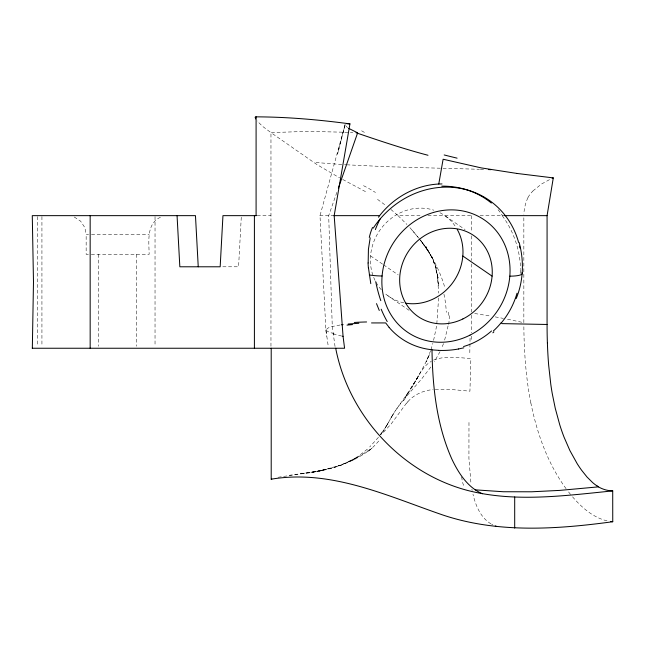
<?xml version="1.0" encoding="UTF-8"?>
<svg xmlns="http://www.w3.org/2000/svg" width="645" height="645" viewBox="0 0 645 645"><rect width="100%" height="100%" fill="white"/><g stroke="black" fill="none" stroke-linecap="round" stroke-linejoin="round"><path stroke-width="0.48" stroke-dasharray="3.23 2.42" d="M270.964 346.236L270.964 132.62L262.588 126.356L257.121 120.97M471.406 315.228L471.301 332.852M523.845 322.702L523.845 215.648M438.616 297.958L436.681 325.677L433.158 342.422M471.261 336.19L471.197 341.173M520.757 273.407L520.757 269.57M468.979 422.459L468.923 458.41L470.987 483.726M241.27 217.252L238.577 266.788L221.775 266.788M448.057 325.935L444.349 341.302M340.068 324.983C335.811 326.459 327.797 325.677 325.951 330.587M91.292 254.332L149.148 254.332C148.971 241.407 146.157 223.146 161.089 216.978M345.131 124.259L337.545 154.187L345.002 124.977L347.558 127.629M345.011 125.009L319.993 215.648L325.902 329.942L328.265 346.389M430.933 349.719L432.876 343.334M336.859 192.371L328.692 215.648L332.272 326.539L335.069 346.736M443.518 343.6L441.365 348.792M430.658 350.638L426.135 361.845L429.699 354.153L424.208 365.546L415.896 380.324C420.137 373.415 423.862 365.368 431.32 361.353M440.011 351.67L434.262 361.877M527.965 197.733L527.159 199.458A32.581 11.352 90 0 0 525.095 205.723L524.071 211.383A14.416 5.023 90 0 0 523.869 214.172M388.322 422.701L390.636 418.557M389.967 419.758L391.539 416.968M418.621 375.753L411.067 389.016L403.391 400.198M388.427 422.507L387.161 424.749M387.895 423.459L386.436 425.99M391.088 417.758L392.337 415.59M391.66 416.767L394.288 412.357M387.056 424.934L382.316 432.118M392.458 415.396L397.239 407.922L402.174 401.658M386.331 426.16L384.347 429.312M417.92 376.946L405.907 396.119L408.753 391.692L394.409 412.171M410.583 388.693L415.461 381.026L413.284 384.404M430.852 366.989L421.628 378.954L404.955 398.126M380.3 434.794L382.848 431.416M380.324 434.641L382.138 432.344M378.438 437.334L369.714 446.969M403.19 400.44L402.375 401.416M406.463 403.198L391.289 423.789L381.534 434.407M407.825 401.682C414.211 394.45 423.555 390.459 433.053 389.58M532.883 190.984L541.365 184.123L550.733 178.963M367.36 449.162L359.144 455.668L351.09 460.578M433.65 360.071C445.518 355.468 458.539 357.636 470.866 358.628L469.931 391.176L449.154 389.314L435.198 389.378M278.06 477.276L315.873 471.56L289.355 475.292M257.178 215.648L270.964 215.648M319.767 215.648L333.078 215.648M390.87 209.423L398.03 215.648L421.459 215.648M427.925 215.648L472.978 215.648M480.138 215.648L504.511 215.648M74.215 216.978L80.625 221.187L84.834 227.588L86.156 234.546L88.559 234.546M91.469 234.546L149.148 234.546M88.373 254.332L86.156 254.332L86.156 234.546M440.317 168.216L387.919 166.749L347.228 164.838M443.01 168.289L479.445 169.272M480.34 169.296L483.919 169.417M347.994 132.298L306.988 131.378L270.964 132.62L316.905 164.548L339.657 177.891M350.404 132.419L352.815 132.548M344.486 164.677L345.857 164.757M341.745 164.499L313.639 162.355M474.688 313.51L491.095 316.163M495.199 316.889L503.398 318.412M341.737 336.069L331.449 333.699M507.494 319.211L523.031 322.516M607.018 520.846C593.005 517.492 581.734 507.502 572.558 496.844M342.721 179.463L365.651 191.702M492.877 524.917L491.724 524.304M490.998 523.885C480.557 517.629 475.655 505.551 472.97 494.215M445.566 216.196L465.077 229.612M370.553 255.88L382.751 264.265M383.565 264.829L398.199 274.891M387.798 295.692L409.752 310.785M377.519 199.353L385.444 205.231M398.03 215.648L406.947 224.492M409.881 227.612L418.879 238.142M412.211 230.184L419.847 239.529M570.567 494.465L568.076 491.313M419.387 238.803C430.9 253.404 439.946 270.142 444.969 288.097M420.459 240.319L425.345 246.68L432.448 258.331L426.006 246.704L432.11 258L436.907 269.537L431.779 256.581L435.504 267.377L438.132 278.076L435.198 265.99L437.415 276.27L438.689 286.178L437.254 274.431L438.673 293.104M566.1 488.692C547.645 463.489 537.027 433.392 530.867 402.996M435.198 265.99L435.504 267.377M471.898 489.152L472.148 490.45M325.902 329.942L326.636 336.182M448.751 312.164L448.791 315.631M471.406 215.648L471.406 231.361M471.406 235.844L471.406 260.532M471.406 263.902L471.406 312.051M155.034 216.575L155.034 346.405M136.555 254.332L136.555 346.244M98.758 254.332L98.758 346.244M41.933 216.575L41.933 346.405M37.604 216.575L37.604 346.405M502.318 215.785A92.912 90.477 87.8 0 1 520.596 269.57M498.021 209.681A86.059 76.021 -29.3 0 1 502.471 215.664M334.134 333.65A219.897 15.657 0.1 0 1 326.507 330.587M405.213 398.537A38.66 26.203 -88.1 0 1 403.399 400.835M384.517 429.651A54.285 31.799 -85.5 0 1 382.993 431.755M449.275 315.639A55.946 39.079 89.8 0 1 448.533 326.072M443.945 294.201A73.353 49.778 90 0 1 446.276 312.382M363.498 185.671A196.983 69.966 59.3 0 1 375.471 192.492M378.696 441.067A116.85 54.962 -76.9 0 1 367.497 452.04M463.787 485.346A186.986 11.65 -85.5 0 1 461.506 475.115M406.608 403.214A198.007 71.563 0.2 0 1 407.979 401.698M470.052 338.198A159.355 9.82 -89.7 0 1 469.778 353.879M530.867 403.004A144.827 50.463 90 0 1 527.167 379.937L526.247 371.867A157.573 54.914 90 0 1 524.982 357.024L524.369 346.099A184.212 64.194 90 0 1 523.853 324.798M364.425 132.394A222.307 12.561 22.4 0 1 361.103 130.508M527.924 197.564A64.677 22.535 90 0 1 532.899 191.113M439.963 212.737A49.133 44.892 -55.5 0 1 456.112 227.54M403.77 302.819A49.133 44.892 -55.5 0 1 384.396 292.886M381.268 289.71A49.133 44.892 -55.5 0 1 379.155 231.297A49.133 44.892 -55.5 0 1 433.883 210.206M371.939 448.243C351.332 464.529 325.62 471.463 299.981 473.962L323.887 469.882L312.196 472.325L333.094 467.609L318.969 471.173L342.64 464.585L333.981 467.569L353.436 459.95L371.939 448.243M357.12 457.418L342.269 464.666L357.12 457.418M422.951 243.512L420.927 240.795L428.748 252.058L422.951 243.512"/><path stroke-width="0.97" d="M254.404 215.648L254.404 348.244M256.089 215.648L256.089 116.85L255.589 116.753L255.138 117.309L255.702 118.906M612.194 490.885L612.71 490.901L612.75 521.724C556.369 529.4 497.521 533.383 442.68 514.952C387.581 496.029 331.062 469.084 271.206 479.195L271.206 348.244M32.331 348.244L33.484 281.946L32.282 215.648L195.467 215.648L198.241 266.788M547.387 343.003L547.307 340.447A191.081 66.588 -90 0 1 547.073 325.677L547.073 215.648L553.289 177.899L516.992 173.449M346.663 123.703L349.937 123.88L334.175 215.648L343.059 336.303L344.583 348.244L32.25 348.244M378.47 217.22C392.37 198.217 415.082 185.131 438.769 184.019L443.115 159.234L481.186 167.885L516.895 173.432M370.182 237.876L368.424 249.268L368.166 262.967M338.375 188.058L357.636 132.83L348.631 128.331M516.202 298.554C523.514 280.873 524.167 260.862 519.136 242.48M493.909 331.909L492.853 332.828M552.168 178.351L553.289 177.899M271.206 479.195L271.779 479.001M463.828 347.816L458.506 348.977M341.544 324.774L343.092 324.572M612.75 490.901C565.093 495.618 515.726 502.552 468.56 490.692C401.948 473.583 348.671 415.614 335.698 348.244M348.179 324.016L358.846 323.29M438.769 184.019L441.994 183.946M371.512 322.935L385.686 322.927L389.128 327.37M256.162 215.648L222.952 215.648L220.171 266.788L179.834 266.788L177.061 215.648M333.731 215.648L379.365 215.648M504.511 215.648L547.073 215.648M256.089 116.85C287.291 116.947 318.864 119.72 349.937 123.88M501.915 323.613L547.073 324.475M488.402 169.571L491.095 169.659M438.6 350.348L431.997 349.872C432.553 386.895 436.609 424.829 451.814 458.982C458.41 472.93 467.633 487.499 482.396 493.748M356.032 132.733C379.663 140.803 403.714 148.874 427.99 155.268M612.75 521.724L610.718 521.515M475.268 489.853L503.423 491.748L531.593 491.788L559.755 490.394L598.552 486.854L597.181 486.016M342.616 336.23L343.059 336.303M496.513 526.417L495.271 525.965M462.812 256L492.087 276.133M379.276 310.479L376.511 303.626M370.786 283.631L368.497 268.094M514.694 496.956L514.694 528.086M90.163 215.648L90.163 348.244M382.082 275.987A18.899 4.08 4.7 0 1 369.279 274.964M522.095 272.617A18.899 4.08 4.7 0 1 509.824 276.157M369.287 237.433A52.874 38.297 85.5 0 1 372.496 227.483M373.253 228.12A86.938 79.432 -55.5 0 1 454.088 187.485A86.938 79.432 -55.5 0 1 518.572 242.27M519.523 246.076A86.938 79.432 -55.5 0 1 519.934 248.003M375.342 229.588A107.425 83.415 80.4 0 1 380.219 218.792M368.4 268.11A78.505 50.455 88.7 0 1 368.069 262.975M347.002 325.096A183.115 17.334 4.9 0 1 352.444 324.62M354.307 322.476A169.393 18.254 6.4 0 1 366.602 321.96M387.226 321.573A111.625 91.09 -81.6 0 1 381.187 309.213M432.021 349.751A76.618 69.902 -54.2 0 1 389.104 327.394M612.113 490.805A211.52 73.707 -90 0 1 598.544 486.935M597.181 486.016A194.145 67.652 -90 0 1 592.626 482.573L587.031 477.026L581.524 470.124A244.455 85.18 -90 0 1 577.202 463.715L569.898 450.557L564.085 437.229A164.032 57.163 -90 0 1 559.739 424.757L555.256 408.269L552.233 393.49A124.622 43.425 -90 0 1 550.79 384.307L548.677 365.336A165.975 57.84 -90 0 1 547.395 343.003M501.109 322.79A72.175 61.63 -69.8 0 1 493.377 330.966M517.04 293.201A79.891 76.312 -83.8 0 1 501.229 322.984M491.546 330.966A79.311 70.644 -75.1 0 1 463.586 346.534M458.506 348.993A105.603 97.935 83.3 0 1 438.592 350.388M380.784 300.643A115.068 80.053 89.8 0 1 375.729 281.623M441.752 186.139A86.664 76.828 -35.2 0 1 491.321 203.038M457.095 158.154A152.857 16.931 11 0 1 444.187 154.961M457.257 229.467A49.133 44.892 -55.5 0 1 453.516 281.607A49.133 44.892 -55.5 0 1 405.963 303.223M462.86 318.961A49.133 44.892 -55.5 0 0 474.841 236.32A49.133 44.892 -55.5 0 0 400.182 272.924A49.133 44.892 -55.5 0 0 462.86 318.961M470.028 335.11A68.023 62.154 -55.5 0 0 485.371 220.63A68.023 62.154 -55.5 0 0 382.477 272.464A68.023 62.154 -55.5 0 0 470.028 335.11"/></g></svg>
